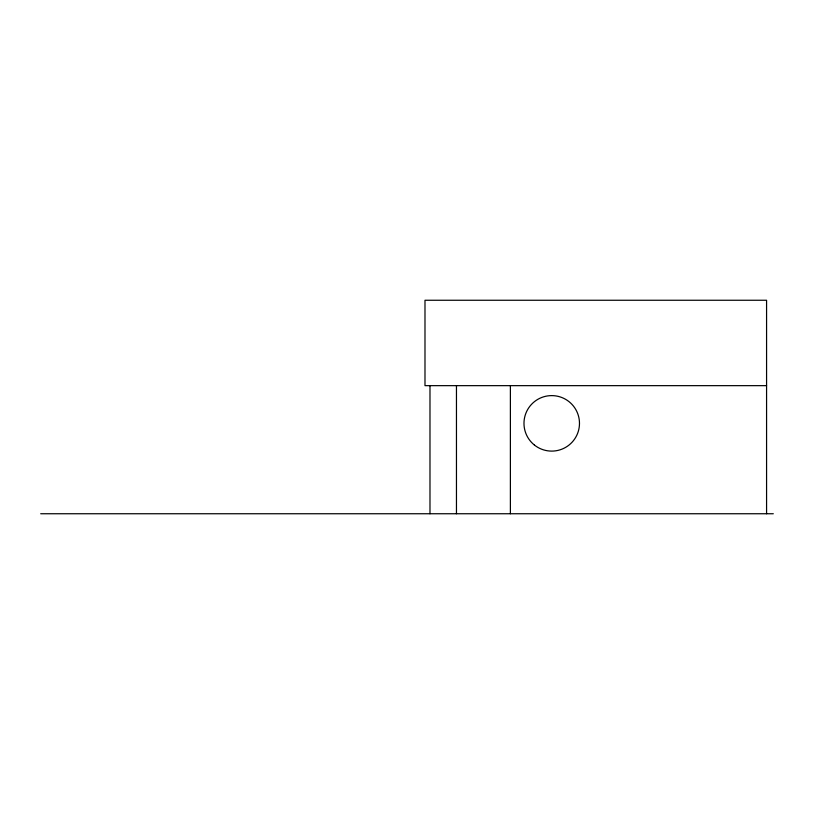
<?xml version="1.0" encoding="UTF-8"?>
<svg xmlns="http://www.w3.org/2000/svg" width="814" height="814" viewBox="0 0 814 814"><rect width="100%" height="100%" fill="white"/><g stroke="black" fill="none" stroke-linecap="round" stroke-linejoin="round"><path stroke-width="1.22" d="M766.574 385.653L424.989 385.653L424.989 300.254L766.574 300.254L766.574 513.746M40.7 513.746L773.3 513.746M510.388 385.653L510.388 513.746M456.461 385.653L456.461 513.746M429.985 385.653L429.985 513.746M534.411 445.044A27.757 27.757 0 0 0 579.171 427.503A27.757 27.757 0 0 0 541.605 397.517A27.757 27.757 0 0 0 534.411 445.044"/></g></svg>
